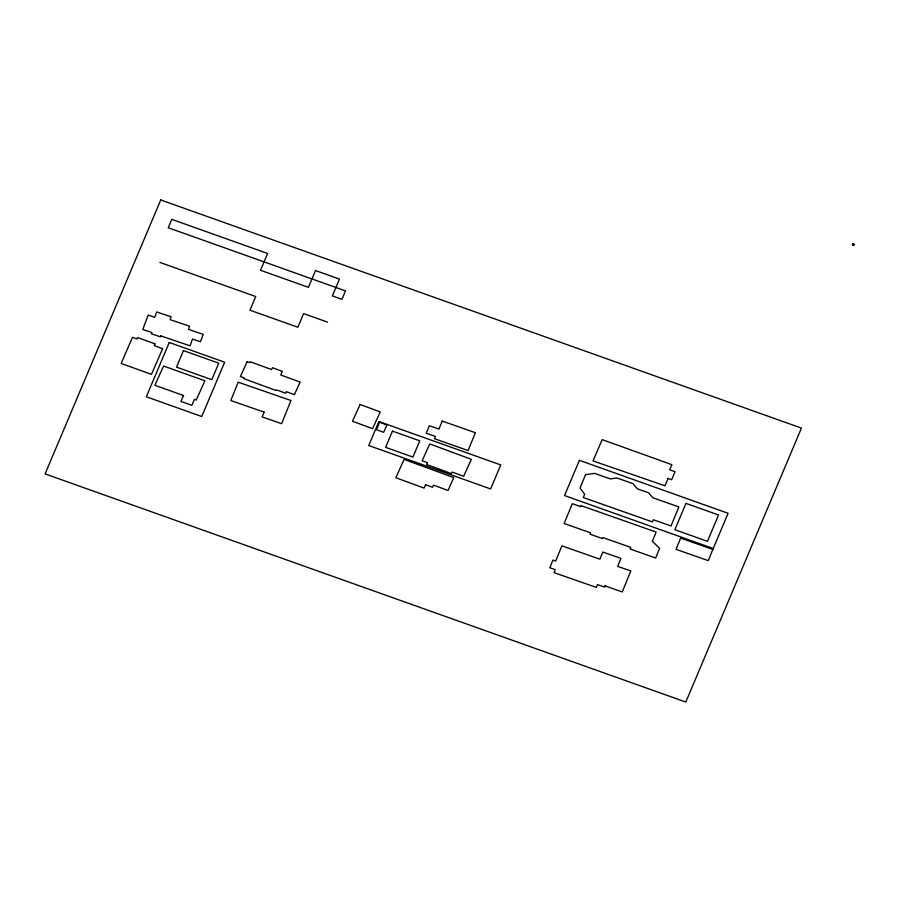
<?xml version="1.0" encoding="UTF-8"?>
<svg xmlns="http://www.w3.org/2000/svg" width="902" height="902" viewBox="0 0 902 902"><rect width="100%" height="100%" fill="white"/><g stroke="black" fill="none" stroke-linecap="round" stroke-linejoin="round"><path stroke-width="1.35" d="M852.615 244.487L853.078 244.634M852.841 244.014L852.491 245.096L853.326 245.389L853.777 244.149L854.453 244.386L854.115 245.209L852.401 244.577L852.672 243.946L853.089 244.814M852.92 244.758L853.179 244.126M853.145 244.318L852.604 244.104M159.891 262.426L255.706 296.544L249.944 310.187L297.863 327.246L303.613 313.603L327.573 322.138M160.77 335.916L160.421 336.852L151.457 333.83L151.942 332.567L142.741 329.467L148.176 315.069L154.727 317.301L156.745 311.945L171.155 316.827L170.083 319.624L189.6 326.22L188.428 329.377L203.232 334.394L200.481 341.723L192.554 339.051L189.995 345.793L160.77 335.916M581.204 505.672L580.82 506.676L572.308 503.677L564.133 523.51L590.618 532.834L590.055 534.187L602.389 538.55L602.807 537.558L630.78 547.379L630.092 548.98L655.641 558.011L659.621 548.303L652.349 541.313L656.126 532.067L581.204 505.672M605.016 585.883L604.554 587.067L597.474 584.586L596.357 587.416L554.076 572.646L555.294 569.669L549.825 567.753L552.96 560.063L555.722 561.044L561.867 545.857L599.898 559.15L602.784 552.047L620.926 558.361L617.69 566.377L630.791 570.932L622.279 591.926L605.016 585.883M264.072 412.113L262.155 416.904L281.638 423.703L290.951 400.511L238.173 382.166L230.799 400.533L264.072 412.113M442.228 421.076L438.958 429.07L429.341 425.699L426.251 433.197L435.407 436.41L434.46 438.71L468.093 450.538L475.388 432.734L442.228 421.076M712.828 549.453L708.25 560.649L676.026 549.318L680.627 538.133L712.828 549.453M585.533 474.711L580.009 488.083L584.643 494.251L583.267 497.521L652.45 521.908L653.364 519.755L671.009 525.967L678.879 506.958L652.665 497.69L648.741 492.842L637.297 488.805L632.933 483.63L616.923 477.97L610.316 478.917L594.531 473.37L585.533 474.711M160.748 199.951L45.1 473.9L685.802 702.049L801.45 428.1L160.748 199.951M171.786 219.366L168.246 227.766L345.511 290.884L341.959 299.284L332.376 295.879L339.468 279.079L315.52 270.544L308.428 287.343L260.52 270.284L267.612 253.485L171.786 219.366M154.941 343.831L154.186 345.613L162.642 348.646L151.48 374.375L121.172 363.461L132.47 337.382L136.935 338.972L137.555 337.562L154.941 343.831M169.26 342.478L146.338 396.779L201.732 416.51L224.654 362.209L169.26 342.478M183.467 350.607L176.499 367.114L211.767 379.674L218.735 363.168L183.467 350.607M378.896 421.516L368.749 445.532L490.632 488.94L500.768 464.925L378.896 421.516M379.652 422.226L376.495 429.724L383.688 432.283L386.924 424.943L379.652 422.226M392.471 431.122L385.628 447.347L412.924 457.066L419.78 440.841L392.471 431.122M579.4 460.336L564.539 495.559L713.234 548.506L728.094 513.283L579.4 460.336M685.971 503.395L674.854 529.733L707.439 541.335L718.556 514.997L685.971 503.395M668.089 478.421L664.943 485.795L593.009 460.922L602.186 439.635L671.9 464.677L669.69 469.818L675.079 471.746L671.64 479.717L668.089 478.421M183.557 395.516L180.93 401.424L191.844 405.302L194.528 399.36L196.241 399.992L204.901 380.768L163.578 366.054L154.862 385.301L183.557 395.516M425.586 484.735L424.075 488.106L395.831 477.744L404.096 459.4L453.774 477.62L448.001 490.474L433.501 485.129L432.509 487.272L425.586 484.735M247.137 361.634L240.428 376.517L244.431 377.994L244.092 378.739L276.125 390.521L276.44 389.844L285.675 393.227L286.374 391.693L294.413 394.636L300.095 382.076L280.759 374.973L282.382 371.387L272.438 367.723L271.592 369.572L250.328 361.758L249.922 362.649L247.137 361.634M427.39 462.658L426.578 464.462L451.451 473.64L452.184 472.062L463.617 476.29L471.374 459.321L429.78 443.931L422.113 460.73L427.39 462.658M360.112 404.479L352.468 421.245L372.594 428.664L380.238 411.921L360.112 404.479"/></g></svg>
